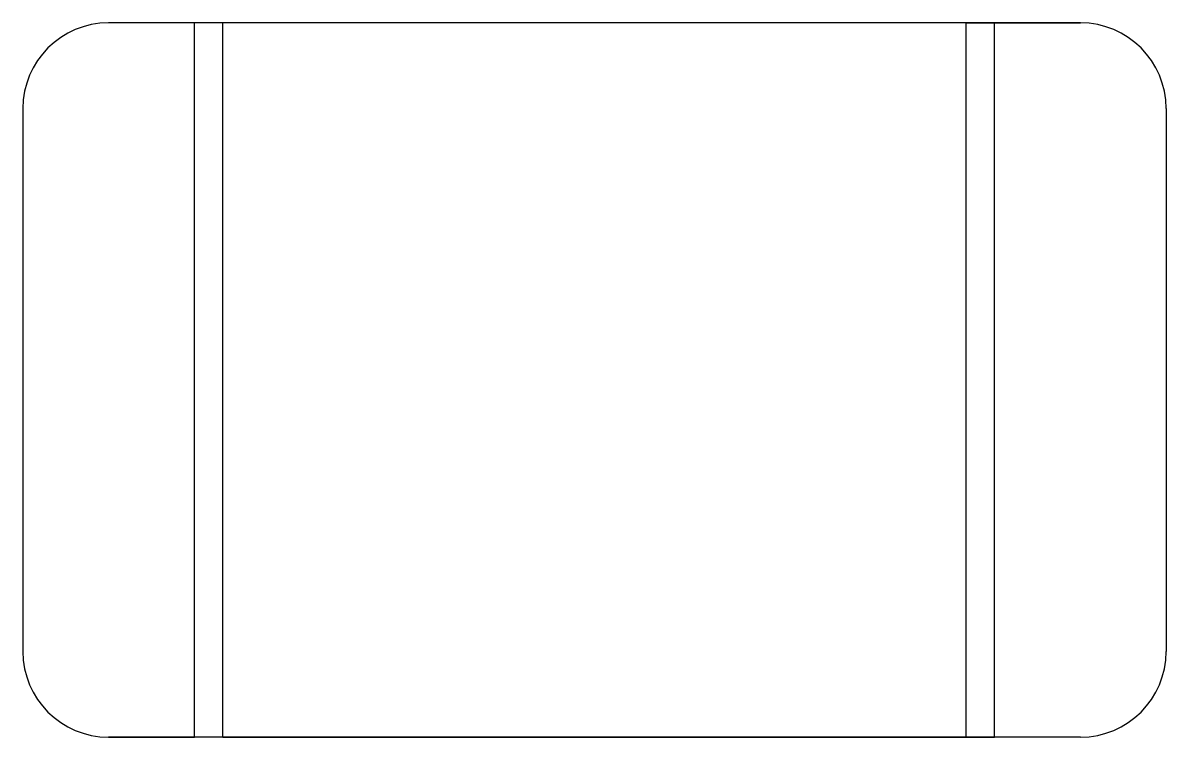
# Model space of a CAD drawing. Header units: millimetres. Extents: x -20 to 20, y -12.5 to 12.5.
import ezdxf

# ---------------------------------------------------------------- set-up
doc = ezdxf.new("R2010")
doc.units = ezdxf.units.MM
doc.layers.add('Mirrored', color=7, linetype='CONTINUOUS')

msp = doc.modelspace()

# ---------------------------------------------------------------- linework, layer by layer
at = {"layer": 'Mirrored'}
for p, q in [((-17, 12.5), (-17, 12.5, 4)), ((-14, 12.5, 4), (-17, 12.5, 4)), ((17, 12.5), (-17, 12.5)), ((17, 12.5), (-17, 12.5)), ((-17, 12.5), (-17, 12.5, 4)), ((-14, 12.5, 4), (-17, 12.5, 4)), ((-14, -12.5, 4), (-14, 12.5, 4)), ((-14, -12.5, 4), (-14, 12.5, 4)), ((-13, 12.5, 2), (-14, 12.5, 4)), ((-13, 12.5, 2), (-14, 12.5, 4)), ((-13, -12.5, 2), (-13, 12.5, 2)), ((13, 12.5, 2), (-13, 12.5, 2)), ((13, 12.5, 2), (-13, 12.5, 2)), ((-13, -12.5, 2), (-13, 12.5, 2)), ((13, 12.5, 2), (14, 12.5, 4)), ((13, -12.5, 2), (13, 12.5, 2)), ((13, 12.5, 2), (14, 12.5, 4)), ((13, -12.5, 2), (13, 12.5, 2)), ((14, 12.5, 4), (17, 12.5, 4)), ((14, -12.5, 4), (14, 12.5, 4)), ((14, -12.5, 4), (14, 12.5, 4)), ((14, 12.5, 4), (17, 12.5, 4)), ((17, 12.5), (17, 12.5, 4)), ((17, 12.5), (17, 12.5, 4)), ((-20, 9.5), (-20, 9.5, 4)), ((-20, 9.5), (-20, -9.5)), ((-20, 9.5, 4), (-20, -9.5, 4)), ((-20, 9.5), (-20, 9.5, 4)), ((-20, 9.5, 4), (-20, -9.5, 4)), ((-20, 9.5), (-20, -9.5)), ((20, 9.5), (20, -9.5)), ((20, 9.5), (20, 9.5, 4)), ((20, 9.5), (20, -9.5)), ((20, 9.5, 4), (20, -9.5, 4)), ((20, 9.5), (20, 9.5, 4)), ((20, 9.5, 4), (20, -9.5, 4)), ((-20, -9.5), (-20, -9.5, 4)), ((-20, -9.5), (-20, -9.5, 4)), ((20, -9.5), (20, -9.5, 4)), ((20, -9.5), (20, -9.5, 4)), ((-17, -12.5), (-17, -12.5, 4)), ((-17, -12.5, 4), (-14, -12.5, 4)), ((17, -12.5), (-17, -12.5)), ((17, -12.5), (-17, -12.5)), ((-17, -12.5, 4), (-14, -12.5, 4)), ((-17, -12.5), (-17, -12.5, 4)), ((-13, -12.5, 2), (-14, -12.5, 4)), ((-13, -12.5, 2), (-14, -12.5, 4)), ((-13, -12.5, 2), (13, -12.5, 2)), ((-13, -12.5, 2), (13, -12.5, 2)), ((13, -12.5, 2), (14, -12.5, 4)), ((13, -12.5, 2), (14, -12.5, 4)), ((17, -12.5, 4), (14, -12.5, 4)), ((17, -12.5, 4), (14, -12.5, 4)), ((17, -12.5), (17, -12.5, 4)), ((17, -12.5), (17, -12.5, 4))]:
    msp.add_line(p, q, dxfattribs=at)
for centre, start, end in [((-17, 9.5), 90, -180), ((-17, 9.5, 4), 90, -180), ((-17, 9.5, 4), 90, -180), ((-17, 9.5), 90, -180), ((17, 9.5), 0, 90), ((17, 9.5), 0, 90), ((17, 9.5, 4), 0, 90), ((17, 9.5, 4), 0, 90), ((-17, -9.5), 180, -90), ((-17, -9.5, 4), 180, -90), ((-17, -9.5, 4), 180, -90), ((-17, -9.5), 180, -90), ((17, -9.5), -90, 0), ((17, -9.5), -90, 0), ((17, -9.5, 4), -90, 0), ((17, -9.5, 4), -90, 0)]:
    msp.add_arc(centre, 3, start, end, dxfattribs=at)

doc.saveas('drawing.dxf')
